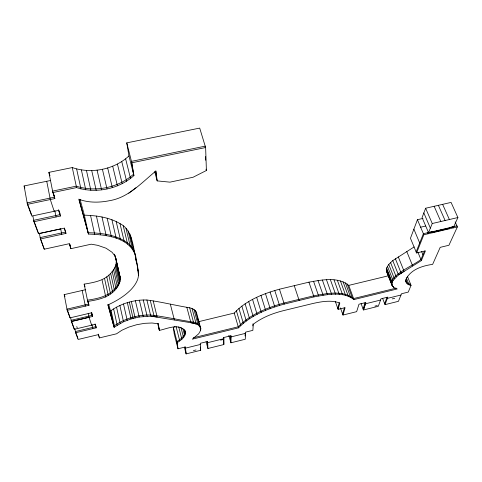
<?xml version="1.0" encoding="UTF-8"?>
<svg xmlns="http://www.w3.org/2000/svg" width="482" height="482" viewBox="0 0 482 482"><rect width="100%" height="100%" fill="white"/><g stroke="black" fill="none" stroke-linecap="round" stroke-linejoin="round"><path stroke-width="0.72" d="M115.957 259.057C117.108 263.552 115.029 268.125 112.21 271.547C105.672 280.548 94.472 282.422 84.157 284.127L87.718 301.401C99.099 299.726 110.758 297.111 117.457 287.031C119.548 284.031 120.91 280.235 119.97 276.578L115.319 256.316M230.661 341.774L230.739 335.876L231.035 336.912L245.567 333.327M407.362 276.204L411.056 285.35L408.248 292.092L401.5 293.755L398.451 301.31L385.016 304.636L387.829 297.123L381.009 298.798L378.304 306.299L363.446 309.98L365.826 302.539L358.982 304.226L356.65 311.661L342.985 315.047L345.076 307.649L338.111 309.36L339.81 303.027C331.086 299.756 321.44 301.599 312.625 303.552L283.368 310.679C272.667 313.348 262.106 317.469 253.291 324.223L252.869 330.351L245.627 332.134L245.266 339.25L230.95 342.792L231.053 335.725L223.817 337.508L223.775 344.57L207.923 348.498L206.091 341.72M245.079 336.008L245.23 333.038M252.791 325.91L252.93 323.862M207.923 348.498L207.609 341.497L200.253 343.311L200.705 350.287L186.112 353.902L185.395 346.968L177.991 348.793L177.225 342.624C180.919 340.178 186.498 336.593 185.227 331.417C185.136 336.201 180.539 339.183 176.954 341.557L177.719 347.733M196.644 314.403C197.102 310.535 192.812 308.486 189.649 307.775C175.358 305.48 161.253 301.846 146.902 300.003C134.026 299.581 120.91 303.473 110.523 310.98L108.757 304.516M200.53 327.7L200.645 330.369L198.705 333.785L192.306 339.165L238.56 327.832C250.736 315.252 267.727 308.691 284.278 304.088L313.987 296.888C326.838 294.683 342.702 290.857 353.933 299.569L397.21 288.965L393.734 287.435L391.962 285.211L386.413 271.083L386.588 268.01L388.751 264.413L392.764 260.599L414.134 246.923M200.645 330.369C201.741 325.88 197.475 322.651 193.469 322.115C179.117 320.03 164.934 316.632 150.529 314.999C137.551 314.734 124.386 318.65 113.83 326.103L107.878 304.449M80.072 199.409L84.374 215.171C96.605 215.52 109.257 217.316 119.976 223.576C131.52 229.402 132.574 243.44 135.117 254.538C135.773 263.184 141.003 272.354 137.063 280.879C135.599 284.103 133.478 286.953 131.08 289.537C124.555 296.243 116.373 301.045 107.938 304.931L114.083 327.254L123.525 321.771L131.086 318.939L139.202 317.011L150.806 316.144L193.758 323.211L198.108 324.838L200.452 327.296M391.962 285.211L392.173 282.217L393.041 280.5L398.481 274.927L421.376 260.599L425.431 250.863L416.562 252.978L410.453 238.277L417.436 219.696L423.009 218.406M337.762 308.366L339.262 302.72M342.636 314.065L344.371 307.896L344.726 308.89M363.085 309.004L365.049 302.804L365.416 303.793L380.557 300.057M365.483 303.774L363.446 309.98L361.072 303.564M384.642 303.666L386.98 297.4L387.359 298.382L400.988 295.02M425.636 208.242L422.075 217.545L428.534 232.625L453.749 226.715L457.9 217.545L451.08 202.41L425.636 208.242L432.252 223.515L428.534 232.625M416.129 251.935L423.389 233.71L431.812 231.734M416.562 252.978L423.841 234.776L417.436 219.696M424.485 251.056L420.949 259.575C412.2 265.877 401.596 269.848 393.999 277.68C392.252 279.717 390.36 282.886 392.215 285.434M432.758 231.637L432.276 232.8L431.679 231.426M436.638 231.432L436.806 231.029M440.675 230.824L441.175 229.661M445.031 229.462L445.205 229.058M449.043 228.86L449.561 227.691M455.141 221.889L457.382 226.902L448.929 245.26L440.199 247.344L432.631 264.371C422.666 265.775 411.273 269.221 406.23 278.795C404.549 282.145 407.862 285.133 411.056 285.35M198.56 321.693L234.246 313.065C246.127 300.352 263.021 293.731 279.464 289.206L308.938 282.163C321.771 279.97 337.713 276.403 348.739 285.386L353.933 299.569M50.568 180.485L24.1 185.956L27.426 204.356L54.828 198.584L52.893 192.541L48.893 172.363L72.276 167.567C91.273 174.116 114.15 169.634 128.953 155.939L126.766 142.865L199.699 128.098L205.633 147.534L206.404 170.495L193.077 177.249L169.953 182.154L157.168 180.901L154.698 171.652M52.893 192.541L76.56 187.588C95.882 193.794 118.777 189.167 133.924 175.581L131.821 162.783L126.766 142.865M157.168 180.901L155.939 170.977C141.816 182.497 128.555 197.572 109.577 200.675C99.792 202.657 89.393 202.898 79.855 199.626L79.018 199.801L88.441 234.059C105.034 234.722 128.11 236.65 135.117 254.538M128.772 193.234L135.924 187.751M177.991 348.793L174.213 333.881L173.4 327.531L174.9 326.519M200.331 344.479L185.516 348.131L185.245 347.082L185.841 352.86M220.581 340.147L223.208 339.503M392.282 298.888L394.716 298.292M193.403 350.613L196.035 349.962M374.888 306.124L377.322 305.522M193.475 337.743L238.253 326.784C250.411 314.192 267.389 307.63 283.94 303.033L313.631 295.846C326.483 293.64 342.347 289.833 353.565 298.563L396.102 288.152M157.668 323.464L159.361 330.387C167.218 328.796 178.816 322.874 185.082 331.032M348.739 285.386L388.787 275.704M74.818 328.622L75.62 332.725L78.15 339.467L98.352 334.629L99.4 337.912L116.542 333.797L121.922 330.218L128.821 327.103L136.617 324.735L144.6 323.326L152.035 323L158.277 323.771L159.361 330.387M91.652 325.181L89.056 317.301L71.402 321.494L70.619 317.451M91.713 312.463L92.544 316.475L71.402 321.494L74.33 329.29L95.068 324.368L96.177 327.832L75.62 332.725M449.266 227.637L456.912 225.847M432.601 232.017L449.393 228.076M432.432 232.42L449.212 228.48M85.736 289.664L64.184 294.623L67.215 310.342L70.035 317.849L91.381 312.836L92.544 316.475M423.841 234.776L457.382 226.902M432.252 223.515L457.9 217.545M420.623 227.203L425.522 226.058M67.215 310.342L88.959 305.275L88.26 301.895M39.349 233.18L40.422 238.976L44.266 249.206L69.263 243.705L70.854 248.688L91.225 244.181L97.822 245.356L106.082 248.224L112.017 252.231L114.541 255.406L115.867 258.87L115.246 256.141M40.422 238.976L65.968 233.409L64.431 228.094M65.691 232.047L40.169 237.602L44.266 249.206M32.89 215.972L33.939 221.702L60.407 216.032L60.13 214.641L33.68 220.298L37.933 231.649M131.821 162.783L205.633 147.534M410.658 284.362L407.182 283.055L405.513 280.813L405.916 281.807M386.413 271.083L392.607 286.428M115.059 255.822L114.246 254.116L114.541 255.406M452.749 226.823L453.219 227.884M442.627 204.35L449.381 219.527M438.391 205.32L445.109 220.521M434.149 206.296L440.831 221.515M423.841 212.936L430.378 228.113M427.606 232.722L428.064 233.788M413.881 229.155L419.689 242.988M421.533 251.369L422.949 254.749M417.876 252.194L421.376 260.599M406.778 251.562L412.682 265.962M398.301 256.9L404.097 271.264L398.481 274.927L392.764 260.599M406.242 277.698L409.11 284.82M405.808 279.638L407.585 284.049M405.561 280.675L406.507 283.036M395.373 258.714L401.126 273.065M390.547 262.515L396.222 276.819M388.751 264.413L394.397 278.692M387.426 266.257L393.041 280.5M386.588 268.01L392.173 282.217M386.419 268.823L391.993 283.006M393.342 286.441L393.734 287.435M386.251 269.631L391.812 283.796M382.569 298.268L385.016 304.636M31.565 214.653L27.161 202.916L54.544 197.156L52.61 191.101L76.258 186.16C95.556 192.396 118.452 187.775 133.574 174.183L131.465 161.368L205.212 146.154L205.26 147.637M69.541 315.957L66.98 309.119L88.706 304.058L87.465 300.172C98.846 298.509 110.499 295.894 117.18 285.802C119.271 282.801 120.627 278.994 119.681 275.336M77.921 338.304L75.391 331.55L95.93 326.663L95.044 323.886M27.426 204.356L31.824 216.069L58.599 210.369L60.407 216.032M33.939 221.702L38.44 233.704L60.015 229.022M24.1 185.956L24.883 188.07M64.184 294.623L64.956 296.725M347.245 284L352.45 298.231M76.765 326.561L77.228 327.82M345.347 282.783L350.559 297.075M343.057 281.753L348.275 296.099M340.394 280.922L345.612 295.321M337.382 280.301L342.588 294.749M334.038 279.891L339.238 294.388M330.399 279.705L335.58 294.249M340.437 307.896L342.985 315.047M335.315 301.467L338.111 309.36M326.489 279.747L331.652 294.333M322.35 280.012L327.489 294.641M318.012 280.506L323.127 295.171M313.529 281.223L318.614 295.924M308.938 282.163L313.987 296.888M294.249 285.675L299.177 300.479M54.189 211.309L50.315 199.536L46.742 181.274M279.464 289.206L284.278 304.088M274.758 290.495L279.53 305.395M58.545 209.67L59.901 213.93M69.444 243.79L70.583 247.356M91.52 312.854L92.297 315.282L71.167 320.295L74.33 329.29M98.322 334.134L98.949 336.111M65.968 233.409L64.287 228.155L38.44 233.704L38.186 232.318M87.718 301.401L88.959 305.275M270.077 291.972L274.806 306.889M48.893 172.363L49.977 175.803M84.157 284.127L84.995 286.79M265.468 293.622L270.161 308.546M260.985 295.43L265.63 310.36M256.665 297.376L261.268 312.3M252.556 299.436L257.111 314.354M248.694 301.593L253.207 316.505M205.995 169.146L206.404 170.495M245.115 303.829L249.586 318.716M241.856 306.112L246.284 320.982M238.939 308.432L243.326 323.271M236.397 310.757L240.747 325.561M234.246 313.065L238.56 327.832M184.937 330.435L185.51 332.502M115.234 256.412L115.578 257.593M228.83 335.358L230.95 342.792M78.909 199.114L88.152 232.716C101.636 233.017 115.999 234.746 127.278 242.759C137.551 250.031 136.448 264.1 138.545 275.138M196.343 312.059L200.819 328.772M197.403 317.222L198.921 322.862M199.873 326.386L200.729 329.574M195.427 310.685L199.548 325.977M193.987 309.498L198.108 324.838M192.047 308.522L196.168 323.904L190.932 322.759L186.835 307.281M189.649 307.775L193.758 323.211M200.705 350.287L200.283 347.07M184.184 329.471L185.383 334.086M182.805 328.332L184.727 335.761M180.907 327.26L183.546 337.49M184.353 347.07L186.112 353.902M178.714 326.91L181.877 339.232M176.075 326.549L179.756 340.955M170.333 304.154L174.357 319.909M173.4 327.531L177.225 342.624M128.953 155.939L133.924 175.581M125.639 158.915L130.556 178.539M121.771 161.651L126.627 181.256M153.216 300.931L157.156 316.969L150.806 316.144L146.902 300.003M117.427 164.091L122.217 183.696M150.245 300.328L154.174 316.421M129.76 233.74L134.092 251.7M135.671 258.792L136.834 263.606M137.677 268.992L138.485 272.342M112.692 166.194L117.415 185.805M128.146 230.95L132.49 248.995M143.256 299.967L147.137 316.15M125.977 228.311L130.321 246.435M123.247 225.841L127.591 244.055M139.388 300.22L143.238 316.439M107.661 167.917L112.312 187.546M119.976 223.576L124.308 241.88M135.382 300.762L139.202 317.011M116.186 221.533L120.5 239.928M102.413 169.23L107.01 188.89M131.333 301.575L135.117 317.849M111.902 219.744L116.192 238.222M129.339 302.112L133.104 318.397M97.069 170.104L101.6 189.806M127.338 302.648L131.086 318.939M107.155 218.219L111.414 236.783M115.204 255.876L119.97 276.578M116.252 260.774L120.253 278.247M116.264 262.527L120.253 279.958M115.993 264.311L119.964 281.699M115.445 266.118L119.397 283.47M123.482 303.949L127.188 320.259M114.632 267.932L118.56 285.248M91.713 170.526L96.183 190.282M101.979 216.984L106.203 235.638M113.547 269.745L117.457 287.031M112.21 271.547L116.096 288.802M119.855 305.461L123.525 321.771M110.631 273.324L114.487 290.556M86.453 170.483L90.869 190.294M96.424 216.057L100.599 234.788M116.542 307.136L120.175 323.44M108.812 275.071L112.637 292.285M106.769 276.782L110.571 293.972M113.619 308.944L117.216 325.236M81.392 169.971L85.76 189.842M104.522 278.433L108.287 295.611M90.538 215.448L94.665 234.264M111.149 310.836L114.716 327.103M110.523 310.98L114.083 327.254M102.076 280.03L105.811 297.195M76.632 168.995L80.958 188.938M84.374 215.171L88.441 234.059M72.276 167.567L76.56 187.588M99.159 336.767L99.4 337.912M95.478 324.482L96.177 327.832M91.948 324.555L92.791 328.64M88.23 313.276L89.056 317.301M82.181 290.483L85.374 306.112M69.998 244.452L70.854 248.688M59.413 211.062L59.985 213.924M54.111 194.969L54.828 198.584M60.618 228.57L61.762 234.324M54.785 210.556L56.051 216.966M69.8 316.638L70.035 317.849M130.803 236.656L131.622 240.952M158.12 323.386L159.09 329.278M155.746 171.008L156.801 179.527M207.646 347.468L207.374 341.63L207.658 342.672L223.823 338.689L223.528 337.653L223.775 344.57L223.75 338.707M205.567 156.536L205.694 160.247"/></g></svg>
